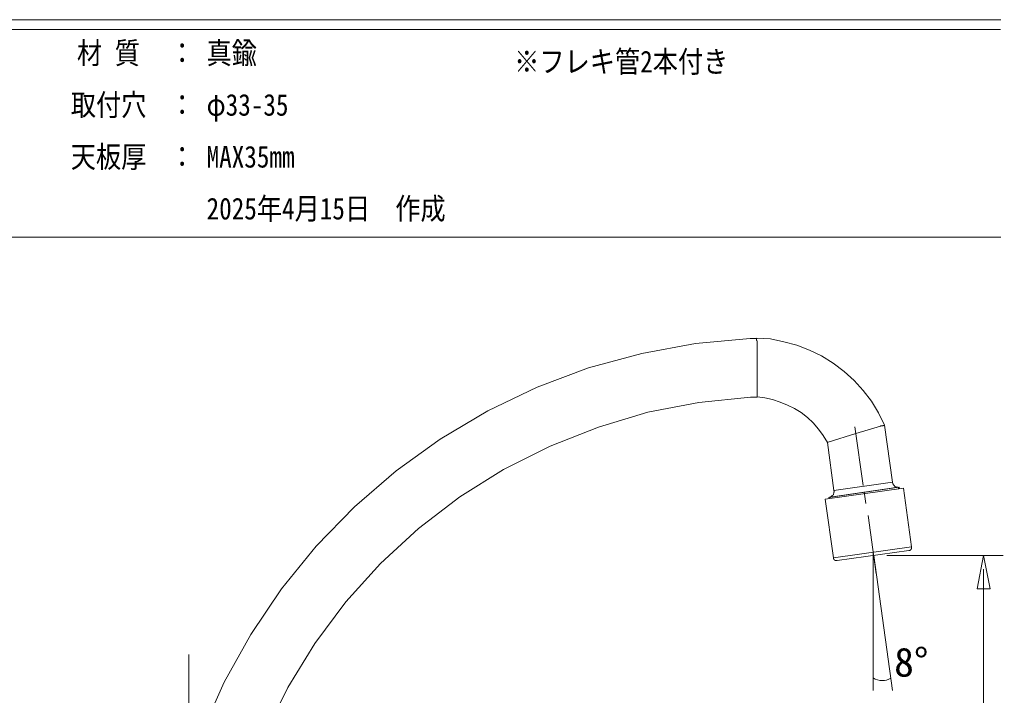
# Model space of a CAD drawing. Units: millimetres, scale not verified. Extents: x -310 to 302, y -412 to 405.
# Drawn here: x 3.5 to 302.3, y 178.9 to 384 of the extents above; entities that cross this region are included whole.
import ezdxf
from ezdxf.enums import TextEntityAlignment as Align

# ---------------------------------------------------------------- set-up
doc = ezdxf.new("R2010")
doc.units = ezdxf.units.MM
doc.header["$LTSCALE"] = 3
doc.layers.add('0-0', color=7, linetype='Continuous', lineweight=18)
doc.layers.add('F-0', color=7, linetype='Continuous', lineweight=15)
doc.styles.add('ＭＳ ゴシック', font='')
doc.styles.get('ＭＳ ゴシック').set_extended_font_data('MS Gothic')

msp = doc.modelspace()

# ---------------------------------------------------------------- linework, layer by layer
at = {"layer": '0-0', "lineweight": 15}
for p, q in [((225.362, 287.269), (227.541, 287.269)), ((225.531, 269.404), (227.541, 269.404)), ((262.787, 222.338), (262.787, 180.405)), ((262.923, 221.354), (268.678, 180.405))]:
    msp.add_line(p, q, dxfattribs=at)
at = {"layer": '0-0'}
for p, q in [((227.541, 269.828), (227.541, 278.464)), ((227.541, 269.828), (227.541, 269.489)), ((259.714, 242.65), (257.174, 260.43)), ((257.513, 258.398), (264.964, 260.599)), ((266.234, 260.938), (268.623, 243.595)), ((257.513, 258.398), (249.131, 255.773)), ((248.877, 255.688), (250.847, 241.14)), ((270.655, 242.071), (249.319, 239.023)), ((249.658, 239.108), (270.316, 242.071)), ((268.623, 243.595), (250.843, 241.14)), ((270.486, 241.563), (270.316, 242.071)), ((270.655, 242.071), (270.74, 241.648)), ((248.218, 238.515), (272.01, 241.817)), ((249.319, 239.023), (249.404, 238.6)), ((249.658, 238.684), (249.658, 239.108)), ((260.495, 237.16), (259.987, 240.716)), ((272.01, 241.817), (274.38, 223.952)), ((248.218, 238.515), (250.674, 220.65)), ((263.694, 215.772), (261.238, 233.552)), ((250.674, 220.65), (274.38, 223.952)), ((251.859, 219.804), (273.618, 222.852)), ((266.911, 221.36), (302.302, 221.36)), ((296.29, 7.098), (296.29, 217.24)), ((54.928, 94.427), (54.928, 191.286))]:
    msp.add_line(p, q, dxfattribs=at)
for points in [[(225.362, 287.269), (208.852, 285.745), (192.511, 282.697), (176.34, 278.294), (160.761, 272.452), (145.775, 265.256), (131.297, 256.704), (117.835, 247.052), (105.22, 236.13), (93.536, 224.192), (83.037, 211.238), (73.724, 197.353), (65.596, 182.875), (58.907, 167.635), (53.404, 151.887)], [(266.234, 260.938), (264.371, 264.663), (262.254, 268.219), (259.714, 271.436), (257.005, 274.484), (253.957, 277.194), (250.655, 279.734), (247.099, 281.935), (243.458, 283.713), (239.564, 285.237), (235.669, 286.253), (231.605, 287.1), (227.372, 287.354)], [(227.372, 287.354), (227.372, 287.269), (227.372, 286.676), (227.372, 286.592), (227.541, 286.507), (227.541, 286.168), (227.541, 285.491), (227.541, 279.141), (227.541, 278.464)], [(225.531, 269.404), (209.783, 267.796), (194.289, 264.832), (179.303, 260.345), (164.656, 254.588), (150.516, 247.476), (137.224, 239.178), (124.693, 229.611), (113.094, 218.943), (102.595, 207.259), (93.197, 194.644), (84.984, 181.266), (77.957, 167.127), (72.369, 152.395), (68.136, 137.24), (65.257, 121.661), (63.818, 106.082), (63.818, 90.334)], [(248.877, 255.688), (247.607, 257.805), (246.168, 259.752), (244.559, 261.615), (242.866, 263.224), (240.918, 264.748), (238.886, 266.018), (236.77, 267.034), (234.484, 267.965), (232.198, 268.727), (229.827, 269.235), (227.541, 269.489)], [(266.234, 260.938), (265.98, 260.853), (265.81, 260.853), (265.726, 260.768), (265.472, 260.768), (265.387, 260.684), (265.133, 260.684), (264.964, 260.599)], [(249.131, 255.773), (248.962, 255.773), (248.877, 255.688)], [(268.623, 243.595), (268.623, 243.51), (268.708, 243.256), (268.708, 243.172), (268.792, 243.002), (268.962, 242.833), (269.046, 242.748), (269.131, 242.579), (269.216, 242.494), (269.3, 242.325), (269.47, 242.24), (269.639, 242.24), (269.724, 242.156), (269.978, 242.071), (270.062, 242.071), (270.232, 242.071), (270.316, 242.071)], [(249.319, 239.023), (249.488, 239.108), (249.742, 239.108), (249.827, 239.192), (249.996, 239.277), (250.166, 239.277), (250.25, 239.446), (250.335, 239.616), (250.504, 239.7), (250.674, 239.785), (250.674, 240.039), (250.758, 240.124), (250.843, 240.293), (250.843, 240.462), (250.843, 240.632), (250.928, 240.716), (250.928, 240.97), (250.843, 241.14)], [(273.618, 222.852), (273.703, 222.852), (273.788, 222.852), (273.872, 222.936), (274.042, 223.021), (274.126, 223.021), (274.211, 223.19), (274.296, 223.275), (274.296, 223.36), (274.38, 223.444), (274.38, 223.529), (274.38, 223.698), (274.38, 223.783), (274.38, 223.868), (274.38, 223.952)], [(250.674, 220.65), (250.758, 220.481), (250.758, 220.396), (250.843, 220.312), (250.843, 220.227), (250.928, 220.142), (251.012, 219.973), (251.182, 219.888), (251.266, 219.888), (251.351, 219.804), (251.436, 219.804), (251.52, 219.804), (251.69, 219.804), (251.774, 219.804), (251.859, 219.804)]]:
    msp.add_lwpolyline(points, dxfattribs=at)
msp.add_lwpolyline([(296.289, 221.36), (298.321, 211.285), (294.342, 211.285)], close=True, dxfattribs=at)
at = {"layer": '0-0', "lineweight": 15}
msp.add_arc((265.516, 188.378), 5, 236.9264, 301.85188, dxfattribs=at)
at = {"layer": 'F-0'}
for p, q in [((301.542, 384.022), (-299.694, 384.022)), ((301.479, 381.022), (-299.694, 381.022)), ((301.542, 318.022), (-299.694, 318.022))]:
    msp.add_line(p, q, dxfattribs=at)

# ---------------------------------------------------------------- texts
at = {"layer": '0-0', "style": 'ＭＳ ゴシック', "width": 0.85}
msp.add_text('2025年4月15日\u3000作成', height=6.598, dxfattribs=at).set_placement((60.306, 321.397), align=Align.BOTTOM_LEFT)
at = {"layer": '0-0', "style": 'ＭＳ ゴシック'}
msp.add_text('8°', height=8.798, dxfattribs=at).set_placement((269.149, 181.966), align=Align.BOTTOM_LEFT)
at = {"layer": 'F-0', "style": 'ＭＳ ゴシック', "width": 0.85}
for s, p in [('材 質', (20.931, 368.647)), ('：', (49.056, 368.647)), ('真鍮', (60.306, 368.647)), ('※フレキ管2本付き', (153.742, 366.022)), ('取付穴', (19.056, 352.897)), ('：', (49.056, 352.897)), ('φ33-35', (60.306, 352.897)), ('天板厚', (19.056, 337.147)), ('：', (49.056, 337.147)), ('MAX35mm', (60.306, 337.147))]:
    msp.add_text(s, height=6.598, dxfattribs=at).set_placement(p, align=Align.BOTTOM_LEFT)

doc.saveas('drawing.dxf')
